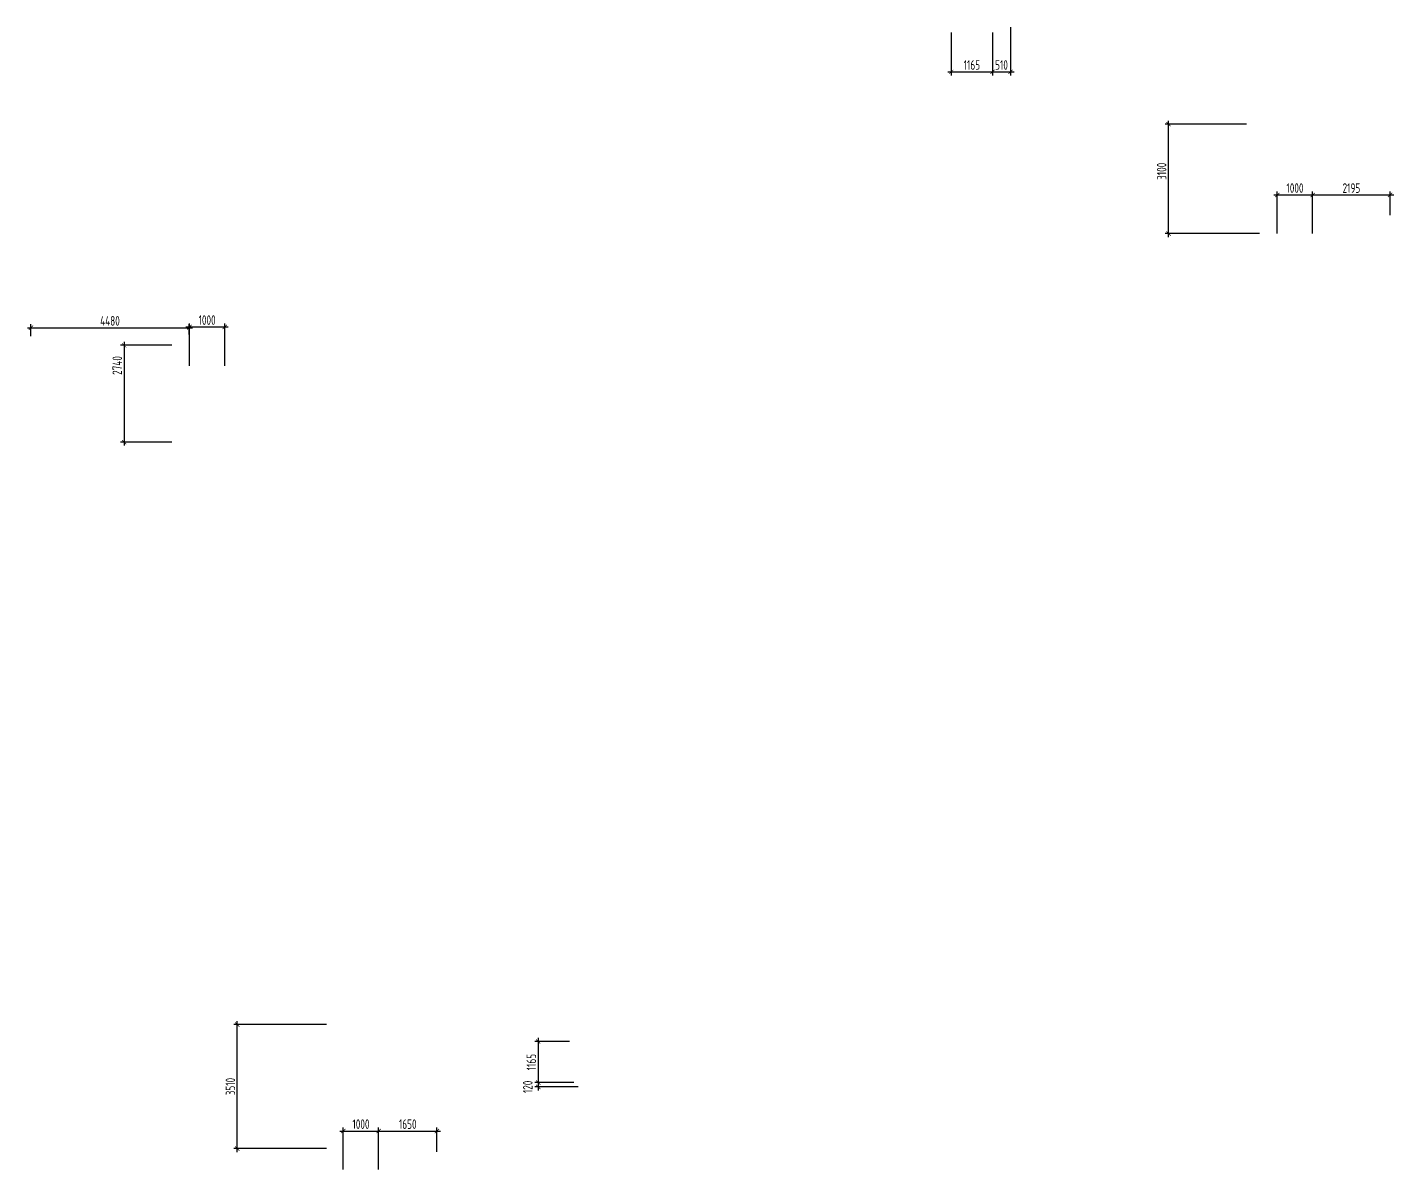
# Model space of a CAD drawing. Header units: millimetres. Extents: x -350007 to 535970, y -888 to 133718.
# Drawn here: x 197981 to 236681, y 94991 to 127351 of the extents above; entities that cross this region are included whole.
import ezdxf

# ---------------------------------------------------------------- set-up
doc = ezdxf.new("R2010")
doc.units = ezdxf.units.MM
doc.layers.add('АР_Размеры нов.', color=15, linetype='Continuous', lineweight=0)
doc.styles.add('ISOCPEUR', font='isocpeur.ttf', dxfattribs={"width": 0.7})
doc.dimstyles.new('R_100', dxfattribs={"dimtxt": 270, "dimasz": 120, "dimexe": 100, "dimexo": 0, "dimgap": 60, "dimtad": 1, "dimdec": 0, "dimrnd": 5, "dimzin": 0, "dimdsep": 46, "dimtxsty": 'ISOCPEUR', "dimblk": 'ARCHTICK', "dimcen": 0, "dimdle": 100, "dimclrd": 256, "dimclre": 256, "dimclrt": 256, "dimadec": 0, "dimazin": 0, "dimtfac": 2, "dimtdec": 0, "dimtofl": 0, "dimtmove": 1, "dimatfit": 3, "dimfxl": 1, "dimtvp": 3, "dimtolj": 1, "dimtzin": 0, "dimarcsym": 0})

# ---------------------------------------------------------------- blocks, each defined once
blk = doc.blocks.new('_ArchTick')
at = {"color": 0, "linetype": 'ByBlock', "const_width": 0.15}
blk.add_lwpolyline([(-0.5, -0.5), (0.5, 0.5)], dxfattribs=at)
blk = doc.blocks.new('*D2756')
at = {"layer": 'АР_Размеры нов.', "lineweight": -2, "ltscale": 100, "transparency": 16777216}
for p, q in [((224150, 127200), (224150, 125989)), ((225317, 127200), (225317, 125989)), ((224050, 126089), (225417, 126089))]:
    blk.add_line(p, q, dxfattribs=at)
at = {"layer": 'АР_Размеры нов.', "lineweight": -2, "ltscale": 100, "transparency": 16777216, "xscale": 120, "yscale": 120, "zscale": 120, "rotation": 180}
blk.add_blockref('_ArchTick', (224150, 126089), dxfattribs=at)
at = {"layer": 'АР_Размеры нов.', "lineweight": -2, "ltscale": 100, "transparency": 16777216, "xscale": 120, "yscale": 120, "zscale": 120}
blk.add_blockref('_ArchTick', (225317, 126089), dxfattribs=at)
at = {"layer": 'АР_Размеры нов.', "ltscale": 100, "transparency": 16777216, "insert": (224734, 126284), "char_height": 270, "attachment_point": 5, "style": 'ISOCPEUR'}
blk.add_mtext('\\A1;1165', dxfattribs=at)
blk = doc.blocks.new('*D2757')
at = {"layer": 'АР_Размеры нов.', "lineweight": -2, "ltscale": 100, "transparency": 16777216}
for p, q in [((212451, 98723), (212451, 97356)), ((213339, 98623), (212351, 98623)), ((213339, 97456), (212351, 97456))]:
    blk.add_line(p, q, dxfattribs=at)
at = {"layer": 'АР_Размеры нов.', "lineweight": -2, "ltscale": 100, "transparency": 16777216, "xscale": 120, "yscale": 120, "zscale": 120}
for p, rotation in [((212451, 98623), 90), ((212451, 97456), 270)]:
    blk.add_blockref('_ArchTick', p, dxfattribs=dict(at, rotation=rotation))
at = {"layer": 'АР_Размеры нов.', "ltscale": 100, "transparency": 16777216, "insert": (212256, 98039), "char_height": 270, "attachment_point": 5, "rotation": 90, "style": 'ISOCPEUR'}
blk.add_mtext('\\A1;1165', dxfattribs=at)
blk = doc.blocks.new('*D2799')
at = {"layer": 'АР_Размеры нов.', "lineweight": -2, "ltscale": 100, "transparency": 16777216}
for p, q in [((225829, 127351), (225829, 125989)), ((225318, 127200), (225318, 125989)), ((225218, 126089), (225929, 126089))]:
    blk.add_line(p, q, dxfattribs=at)
at = {"layer": 'АР_Размеры нов.', "lineweight": -2, "ltscale": 100, "transparency": 16777216, "xscale": 120, "yscale": 120, "zscale": 120, "rotation": 180}
blk.add_blockref('_ArchTick', (225318, 126089), dxfattribs=at)
at = {"layer": 'АР_Размеры нов.', "lineweight": -2, "ltscale": 100, "transparency": 16777216, "xscale": 120, "yscale": 120, "zscale": 120}
blk.add_blockref('_ArchTick', (225829, 126089), dxfattribs=at)
at = {"layer": 'АР_Размеры нов.', "ltscale": 100, "transparency": 16777216, "insert": (225573, 126284), "char_height": 270, "attachment_point": 5, "style": 'ISOCPEUR'}
blk.add_mtext('\\A1;510', dxfattribs=at)
blk = doc.blocks.new('*D2800')
at = {"layer": 'АР_Размеры нов.', "lineweight": -2, "ltscale": 100, "transparency": 16777216}
for p, q in [((212451, 97556), (212451, 97236)), ((213459, 97456), (212351, 97456)), ((213579, 97336), (212351, 97336))]:
    blk.add_line(p, q, dxfattribs=at)
at = {"layer": 'АР_Размеры нов.', "lineweight": -2, "ltscale": 100, "transparency": 16777216, "xscale": 120, "yscale": 120, "zscale": 120}
for p, rotation in [((212451, 97456), 90), ((212451, 97336), 270)]:
    blk.add_blockref('_ArchTick', p, dxfattribs=dict(at, rotation=rotation))
at = {"layer": 'АР_Размеры нов.', "ltscale": 100, "transparency": 16777216, "insert": (212156, 97336), "char_height": 270, "attachment_point": 5, "rotation": 90, "style": 'ISOCPEUR'}
blk.add_mtext('\\A1;120', dxfattribs=at)
blk = doc.blocks.new('*D2936')
at = {"layer": 'АР_Размеры нов.', "lineweight": -2, "ltscale": 100, "transparency": 16777216}
for p, q in [((206831, 96086), (208031, 96086)), ((206931, 94991), (206931, 96186)), ((207931, 94991), (207931, 96186))]:
    blk.add_line(p, q, dxfattribs=at)
at = {"layer": 'АР_Размеры нов.', "lineweight": -2, "ltscale": 100, "transparency": 16777216, "xscale": 120, "yscale": 120, "zscale": 120, "rotation": 180}
blk.add_blockref('_ArchTick', (206931, 96086), dxfattribs=at)
at = {"layer": 'АР_Размеры нов.', "lineweight": -2, "ltscale": 100, "transparency": 16777216, "xscale": 120, "yscale": 120, "zscale": 120}
blk.add_blockref('_ArchTick', (207931, 96086), dxfattribs=at)
at = {"layer": 'АР_Размеры нов.', "ltscale": 100, "transparency": 16777216, "insert": (207431, 96281), "char_height": 270, "attachment_point": 5, "style": 'ISOCPEUR'}
blk.add_mtext('\\A1;1000', dxfattribs=at)
blk = doc.blocks.new('*D2937')
at = {"layer": 'АР_Размеры нов.', "lineweight": -2, "ltscale": 100, "transparency": 16777216}
for p, q in [((207831, 96086), (209681, 96086)), ((207931, 95917), (207931, 96186)), ((209581, 95492), (209581, 96186))]:
    blk.add_line(p, q, dxfattribs=at)
at = {"layer": 'АР_Размеры нов.', "lineweight": -2, "ltscale": 100, "transparency": 16777216, "xscale": 120, "yscale": 120, "zscale": 120, "rotation": 180}
blk.add_blockref('_ArchTick', (207931, 96086), dxfattribs=at)
at = {"layer": 'АР_Размеры нов.', "lineweight": -2, "ltscale": 100, "transparency": 16777216, "xscale": 120, "yscale": 120, "zscale": 120}
blk.add_blockref('_ArchTick', (209581, 96086), dxfattribs=at)
at = {"layer": 'АР_Размеры нов.', "ltscale": 100, "transparency": 16777216, "insert": (208756, 96281), "char_height": 270, "attachment_point": 5, "style": 'ISOCPEUR'}
blk.add_mtext('\\A1;1650', dxfattribs=at)
blk = doc.blocks.new('*D2938')
at = {"layer": 'АР_Размеры нов.', "lineweight": -2, "ltscale": 100, "transparency": 16777216}
for p, q in [((206450, 99101), (203827, 99101)), ((203927, 95488), (203927, 99201)), ((206450, 95588), (203827, 95588))]:
    blk.add_line(p, q, dxfattribs=at)
at = {"layer": 'АР_Размеры нов.', "lineweight": -2, "ltscale": 100, "transparency": 16777216, "xscale": 120, "yscale": 120, "zscale": 120}
for p, rotation in [((203927, 99101), 90), ((203927, 95588), 270)]:
    blk.add_blockref('_ArchTick', p, dxfattribs=dict(at, rotation=rotation))
at = {"layer": 'АР_Размеры нов.', "ltscale": 100, "transparency": 16777216, "insert": (203732, 97344), "char_height": 270, "attachment_point": 5, "rotation": 90, "style": 'ISOCPEUR'}
blk.add_mtext('\\A1;3510', dxfattribs=at)
blk = doc.blocks.new('*D2939')
at = {"layer": 'АР_Размеры нов.', "lineweight": -2, "ltscale": 100, "transparency": 16777216}
for p, q in [((202473, 118862), (203673, 118862)), ((202573, 117766), (202573, 118962)), ((203573, 117766), (203573, 118962))]:
    blk.add_line(p, q, dxfattribs=at)
at = {"layer": 'АР_Размеры нов.', "lineweight": -2, "ltscale": 100, "transparency": 16777216, "xscale": 120, "yscale": 120, "zscale": 120, "rotation": 180}
blk.add_blockref('_ArchTick', (202573, 118862), dxfattribs=at)
at = {"layer": 'АР_Размеры нов.', "lineweight": -2, "ltscale": 100, "transparency": 16777216, "xscale": 120, "yscale": 120, "zscale": 120}
blk.add_blockref('_ArchTick', (203573, 118862), dxfattribs=at)
at = {"layer": 'АР_Размеры нов.', "ltscale": 100, "transparency": 16777216, "insert": (203073, 119057), "char_height": 270, "attachment_point": 5, "style": 'ISOCPEUR'}
blk.add_mtext('\\A1;1000', dxfattribs=at)
blk = doc.blocks.new('*D2940')
at = {"layer": 'АР_Размеры нов.', "lineweight": -2, "ltscale": 100, "transparency": 16777216}
for p, q in [((197981, 118840), (202663, 118840)), ((198081, 118601), (198081, 118940)), ((202563, 118647), (202563, 118940))]:
    blk.add_line(p, q, dxfattribs=at)
at = {"layer": 'АР_Размеры нов.', "lineweight": -2, "ltscale": 100, "transparency": 16777216, "xscale": 120, "yscale": 120, "zscale": 120, "rotation": 180}
blk.add_blockref('_ArchTick', (198081, 118840), dxfattribs=at)
at = {"layer": 'АР_Размеры нов.', "lineweight": -2, "ltscale": 100, "transparency": 16777216, "xscale": 120, "yscale": 120, "zscale": 120}
blk.add_blockref('_ArchTick', (202563, 118840), dxfattribs=at)
at = {"layer": 'АР_Размеры нов.', "ltscale": 100, "transparency": 16777216, "insert": (200322, 119035), "char_height": 270, "attachment_point": 5, "style": 'ISOCPEUR'}
blk.add_mtext('\\A1;4480', dxfattribs=at)
blk = doc.blocks.new('*D2941')
at = {"layer": 'АР_Размеры нов.', "lineweight": -2, "ltscale": 100, "transparency": 16777216}
for p, q in [((200723, 118443), (200723, 115501)), ((202072, 118343), (200623, 118343)), ((202072, 115601), (200623, 115601))]:
    blk.add_line(p, q, dxfattribs=at)
at = {"layer": 'АР_Размеры нов.', "lineweight": -2, "ltscale": 100, "transparency": 16777216, "xscale": 120, "yscale": 120, "zscale": 120}
for p, rotation in [((200723, 118343), 90), ((200723, 115601), 270)]:
    blk.add_blockref('_ArchTick', p, dxfattribs=dict(at, rotation=rotation))
at = {"layer": 'АР_Размеры нов.', "ltscale": 100, "transparency": 16777216, "insert": (200528, 117771), "char_height": 270, "attachment_point": 5, "rotation": 90, "style": 'ISOCPEUR'}
blk.add_mtext('\\A1;2740', dxfattribs=at)
blk = doc.blocks.new('*D2942')
at = {"layer": 'АР_Размеры нов.', "lineweight": -2, "ltscale": 100, "transparency": 16777216}
for p, q in [((233385, 121507), (233385, 122702)), ((234385, 121507), (234385, 122702)), ((233285, 122602), (234485, 122602))]:
    blk.add_line(p, q, dxfattribs=at)
at = {"layer": 'АР_Размеры нов.', "lineweight": -2, "ltscale": 100, "transparency": 16777216, "xscale": 120, "yscale": 120, "zscale": 120, "rotation": 180}
blk.add_blockref('_ArchTick', (233385, 122602), dxfattribs=at)
at = {"layer": 'АР_Размеры нов.', "lineweight": -2, "ltscale": 100, "transparency": 16777216, "xscale": 120, "yscale": 120, "zscale": 120}
blk.add_blockref('_ArchTick', (234385, 122602), dxfattribs=at)
at = {"layer": 'АР_Размеры нов.', "ltscale": 100, "transparency": 16777216, "insert": (233885, 122797), "char_height": 270, "attachment_point": 5, "style": 'ISOCPEUR'}
blk.add_mtext('\\A1;1000', dxfattribs=at)
blk = doc.blocks.new('*D2943')
at = {"layer": 'АР_Размеры нов.', "lineweight": -2, "ltscale": 100, "transparency": 16777216}
for p, q in [((234385, 122433), (234385, 122702)), ((236581, 122030), (236581, 122702)), ((234285, 122602), (236681, 122602))]:
    blk.add_line(p, q, dxfattribs=at)
at = {"layer": 'АР_Размеры нов.', "lineweight": -2, "ltscale": 100, "transparency": 16777216, "xscale": 120, "yscale": 120, "zscale": 120, "rotation": 180}
blk.add_blockref('_ArchTick', (234385, 122602), dxfattribs=at)
at = {"layer": 'АР_Размеры нов.', "lineweight": -2, "ltscale": 100, "transparency": 16777216, "xscale": 120, "yscale": 120, "zscale": 120}
blk.add_blockref('_ArchTick', (236581, 122602), dxfattribs=at)
at = {"layer": 'АР_Размеры нов.', "ltscale": 100, "transparency": 16777216, "insert": (235483, 122797), "char_height": 270, "attachment_point": 5, "style": 'ISOCPEUR'}
blk.add_mtext('\\A1;2195', dxfattribs=at)
blk = doc.blocks.new('*D2944')
at = {"layer": 'АР_Размеры нов.', "lineweight": -2, "ltscale": 100, "transparency": 16777216}
for p, q in [((230304, 121407), (230304, 124706)), ((232514, 124606), (230204, 124606)), ((232876, 121507), (230204, 121507))]:
    blk.add_line(p, q, dxfattribs=at)
at = {"layer": 'АР_Размеры нов.', "lineweight": -2, "ltscale": 100, "transparency": 16777216, "xscale": 120, "yscale": 120, "zscale": 120}
for p, rotation in [((230304, 124606), 90), ((230304, 121507), 270)]:
    blk.add_blockref('_ArchTick', p, dxfattribs=dict(at, rotation=rotation))
at = {"layer": 'АР_Размеры нов.', "ltscale": 100, "transparency": 16777216, "insert": (230109, 123272), "char_height": 270, "attachment_point": 5, "rotation": 90, "style": 'ISOCPEUR'}
blk.add_mtext('\\A1;3100', dxfattribs=at)

msp = doc.modelspace()

# ---------------------------------------------------------------- dimensions: what is measured, and where the dimension line sits
at = {"layer": 'АР_Размеры нов.', "ltscale": 100}
for base, p1, p2, picture, middle in [((225829, 126089.3), (225317.6, 127199.6), (225829, 127350.5), '*D2799', (225573.3, 126284.3)), ((225317.3, 126089.3), (224150.3, 127199.6), (225317.3, 127199.6), '*D2756', (224733.8, 126284.3)), ((234385.2, 122601.9), (233385.2, 121506.6), (234385.2, 121506.6), '*D2942', (233885.2, 122796.9)), ((236580.6, 122601.9), (234385.2, 122432.9), (236580.6, 122030), '*D2943', (235482.9, 122796.9)), ((202563, 118840.2), (198080.7, 118600.7), (202563, 118647.1), '*D2940', (200321.8, 119035.2)), ((203572.9, 118861.6), (202572.9, 117766.3), (203572.9, 117766.3), '*D2939', (203072.9, 119056.6)), ((207931.5, 96085.9), (206931.5, 94990.6), (207931.5, 94990.6), '*D2936', (207431.5, 96280.9)), ((209580.6, 96085.9), (207931.5, 95916.9), (209580.6, 95492.1), '*D2937', (208756, 96280.9))]:
    dim = msp.add_linear_dim(base=base, p1=p1, p2=p2, dimstyle='R_100', override={"dimpost": '\\X', "dimfxl": 2.5, "dimarcsym": 2}, dxfattribs=at)
    dim.commit()
    dim.dimension.update_dxf_attribs({"geometry": picture, "text_midpoint": middle})
for base, p1, p2, picture, middle in [((230303.6, 124605.6), (232875.8, 121506.6), (232514.1, 124605.6), '*D2944', (230303.6, 123271.5)), ((200722.7, 115600.7), (202071.6, 118342.6), (202071.6, 115600.7), '*D2941', (200722.7, 117770.7)), ((203927.289, 99100.6825), (206449.9893, 95588.2416), (206449.9893, 99100.6825), '*D2938', (203927.289, 97344.462)), ((212450.7, 97335.7), (213459.3, 97455.7), (213579.3, 97335.7), '*D2800', (212350.7, 97335.7))]:
    dim = msp.add_linear_dim(base=base, p1=p1, p2=p2, angle=90, dimstyle='R_100', override={"dimpost": '\\X', "dimfxl": 2.5, "dimarcsym": 2}, dxfattribs=at)
    dim.commit()
    dim.dimension.update_dxf_attribs({"geometry": picture, "text_midpoint": middle, "dimtype": 160})
dim = msp.add_linear_dim(base=(212450.7, 97455.7), p1=(213339.2, 98622.7), p2=(213339.2, 97455.7), angle=90, dimstyle='R_100', override={"dimpost": '\\X', "dimfxl": 2.5, "dimarcsym": 2}, dxfattribs=at)
dim.commit()
dim.dimension.update_dxf_attribs({"geometry": '*D2757', "text_midpoint": (212255.7, 98039.2)})

doc.saveas('drawing.dxf')
